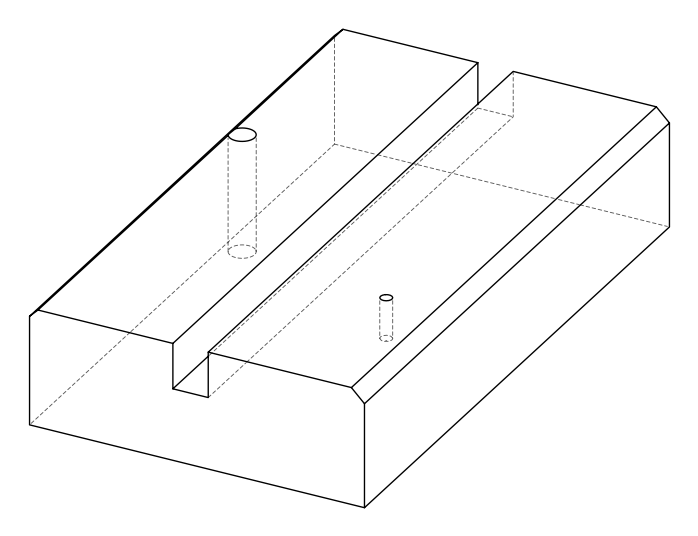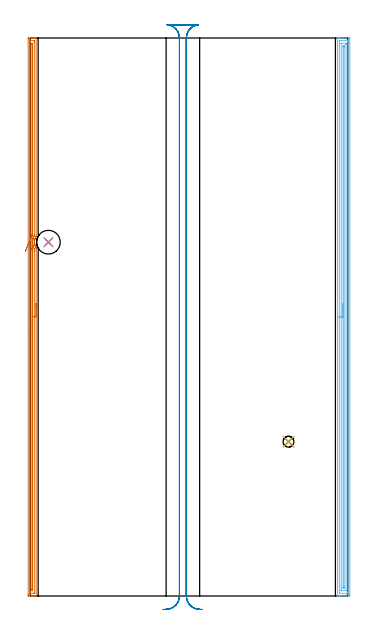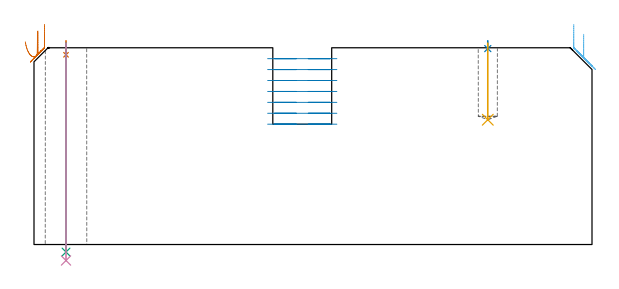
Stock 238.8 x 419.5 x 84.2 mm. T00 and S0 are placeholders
(PLAN: 8 operations, 5 tool changes, 37.9 min)
(1 SPOT_DRILL | STEP1HOLE | NXT0321_9005460120000 | 0.05 min | 183 mm3)
(2 SPOT_DRILL_1 | STEP1POCKET | NXT0321_9005460120000 | 0.03 min | 1 mm3)
(3 DRILL_THROUGH_HOLE_INTO_CENTER | STEP1HOLE | NXT0301_065 | 0.36 min | 5678 mm3)
(4 DRILL_TO_ENLARGE_THROUGH_HOLE | STEP1HOLE | UGT0301_248 | 0.37 min | 15056 mm3)
(5 DRILL_BLIND_HOLE_INTO_CENTER | STEP1POCKET | NXT0301_053 | 0.13 min | 1559 mm3)
(6 AREA_MILL | FG_CHAMFER_SURFACE | UGT0205_001 | 13.61 min | 18143 mm3)
(7 AREA_MILL_1 | FG_CHAMFER_SURFACE_1 | UGT0205_001 | 10.28 min | 7541 mm3)
(8 MILL_RECTANGULAR_SLOT | SLOT_RECTANGULAR | UGT0201_094 | Follow Part, ap 5, ae 75% | 13.11 min | 345687 mm3)
(TOOL NXT0321_9005460120000 | NC Spot Drill, 142deg, 12mm, Carbide, Uncoated | D12 PA142 FL30 Z2)
(TOOL NXT0301_065 | Carbide Drill 9.4mm [860.1-0940-075A1-MM 2214] | D9.4 PA140 FL98 Z2)
(TOOL UGT0301_248 | Twist Drill 17.8 mm | D17.8 PA118 FL130 Z2)
(TOOL NXT0301_053 | Carbide Drill 8.2mm [860.1-0820-025A1-MM 2214] | D8.2 PA140 FL47 Z2)
(TOOL UGT0205_001 | Chamfer Mill 20 x 3 x 45 deg. | D20 FL50 Z2)
(TOOL UGT0201_094 | End mill 20 mm | D20 FL38 Z4)
(OP 1 SPOT_DRILL)
G17 G21 G94 G90
T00 M6
G54
G17 G0 G90 X13.7 Y266. S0 M3
G43 Z94.2 H0
G94 G81 G98 Z81.2 F250. R87.2
G80
M5
M2
(OP 2 SPOT_DRILL_1)
G17 G21 G94 G90
T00 M6
G54
G17 G0 G90 X194.2 Y116. S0 M3
G43 Z94.2 H0
G94 G81 G98 Z83.847 F250. R87.2
G80
M5
M2
(OP 3 DRILL_THROUGH_HOLE_INTO_CENTER)
G17 G21 G94 G90
T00 M6
G54
G17 G0 G90 X13.7 Y266. S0 M3
G43 Z94.2 H1
G94 G73 G98 Z-3.211 F250. Q8.741 R86.2
G80
M5
M2
(OP 4 DRILL_TO_ENLARGE_THROUGH_HOLE)
G17 G21 G94 G90
T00 M6
G54
G17 G0 G90 X13.7 Y266. S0 M3
G43 Z94.2 H0
G94 G73 G98 Z-6.848 F250. Q15.175 R86.2
G80
M5
M2
(OP 5 DRILL_BLIND_HOLE_INTO_CENTER)
G17 G21 G94 G90
T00 M6
G54
G17 G0 G90 X194.2 Y116. S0 M3
G43 Z94.2 H1
G94 G81 G98 Z53.4 F250. R86.2
G80
M5
M2
(OP 6 AREA_MILL)
G17 G21 G94 G90
T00 M6
G54
G17 G0 G90 X231. Y199.75 S1061 M3
G43 Z94.2 H0
G94 G1 Y199.788 Z93.328 F250.
Y199.902 Z92.464
Y200.091 Z91.612
Y200.353 Z90.78
Y200.687 Z89.974
Y201.09 Z89.2
Y201.558 Z88.464
Y202.09 Z87.772
Y202.679 Z87.129
Y203.322 Z86.54
Y204.014 Z86.008
Y204.75 Z85.54
Y205.524 Z85.137
Y206.33 Z84.803
Y207.162 Z84.541
Y208.013 Z84.352
Y208.878 Z84.238
Y209.75 Z84.2
Y419.324
X231.003 Y419.49 Z84.188
X231.068 Y419.493 Z84.123
X231.494 Y419.5 Z83.705
X231.816 Z83.383
X232.521 Z82.674
X233.767 Z81.43
X235.203 Z79.993
X239.673 Z75.525
X239.946 Y419.498 Z75.252
X240.292 Y419.49 Z74.906
X240.299 Y419.144 Z74.899
Y0.623 Z74.901
X240.296 Y0.003 Z74.902
X240.295 Y0.001 Z74.903
X234.309 Y0. Z80.886
X232.873 Z82.323
X232.521 Z82.674
X231.494 Z83.705
X231.07 Y0.002 Z84.121
X231.035 Y0.004 Z84.157
X231.003 Y0.009 Z84.188
X231. Y0.176 Z84.2
Y209.75
X232.414 Z82.786
X232.415 Y417.09 Z82.785
Y417.195
X232.418 Y417.303 Z82.782
X232.425 Y417.49 Z82.775
X232.521 Y417.492 Z82.679
X233.006 Y417.499 Z82.194
X238.779 Z76.421
X238.838 Y417.498 Z76.362
X238.872 Y417.494 Z76.328
X238.877 Y417.492 Z76.323
X238.88 Y417.47 Z76.32
X238.883 Y417.41 Z76.317
X238.885 Y417.196 Z76.315
X238.886 Y417.09 Z76.314
X238.885 Y2.41 Z76.315
Y2.305
X238.882 Y2.197 Z76.318
X238.875 Y2.01 Z76.325
X238.779 Y2.008 Z76.421
X238.294 Y2.001 Z76.906
X232.521 Z82.679
X232.462 Y2.002 Z82.738
X232.427 Y2.006 Z82.773
X232.423 Y2.008 Z82.777
X232.42 Y2.03 Z82.78
X232.417 Y2.09 Z82.783
X232.415 Y2.304 Z82.785
X232.414 Y2.41 Z82.786
Y209.75
X233.828 Z81.372
X233.829 Y415.302 Z81.371
X233.83 Y415.422 Z81.37
X233.833 Y415.481 Z81.367
X233.834 Y415.488 Z81.366
X233.857 Y415.492 Z81.343
X233.913 Y415.496 Z81.287
X234.111 Y415.5 Z81.089
X236.991 Z78.209
X237.189 Y415.498 Z78.011
X237.321 Y415.495 Z77.879
X237.426 Y415.49 Z77.774
X237.465 Y415.481 Z77.735
X237.466 Y415.461 Z77.734
X237.469 Y415.302 Z77.731
X237.471 Y414.822 Z77.729
Y414.408
Y4.198
X237.47 Y4.078 Z77.73
X237.467 Y4.019 Z77.733
X237.466 Y4.012 Z77.734
X237.443 Y4.008 Z77.757
X237.387 Y4.004 Z77.813
X237.188 Y4. Z78.012
X234.309 Z80.891
X234.111 Y4.002 Z81.089
X233.979 Y4.005 Z81.221
X233.874 Y4.01 Z81.326
X233.835 Y4.019 Z81.365
X233.834 Y4.039 Z81.366
X233.831 Y4.198 Z81.369
X233.829 Y4.678 Z81.371
X233.828 Y5.091 Z81.372
Y209.75
X235.243 Z79.957
Y412.661
X235.249 Y413.469 Z79.951
X235.251 Y413.49 Z79.949
X235.272 Y413.493 Z79.928
X235.326 Y413.497 Z79.874
X235.434 Y413.499 Z79.766
X235.65 Y413.5 Z79.55
X235.866 Y413.499 Z79.334
X235.974 Y413.497 Z79.226
X236.028 Y413.493 Z79.172
X236.049 Y413.49 Z79.151
X236.05 Y413.474 Z79.15
X236.057 Y412.661 Z79.143
Y412.621
Y6.879
X236.054 Y6.065 Z79.146
X236.053 Y6.03 Z79.147
X236.049 Y6.01 Z79.151
X236.028 Y6.007 Z79.172
X235.974 Y6.003 Z79.226
X235.866 Y6.001 Z79.334
X235.65 Y6. Z79.55
X235.434 Y6.001 Z79.766
X235.326 Y6.003 Z79.874
X235.272 Y6.007 Z79.928
X235.251 Y6.01 Z79.949
X235.25 Y6.026 Z79.95
X235.243 Y6.839 Z79.957
Y6.879
Y209.75
Y210.622 Z79.995
Y211.486 Z80.109
Y212.338 Z80.298
Y213.17 Z80.56
Y213.976 Z80.894
Y214.75 Z81.297
Y215.486 Z81.766
Y216.178 Z82.297
Y216.821 Z82.886
Y217.41 Z83.529
Y217.941 Z84.222
Y218.41 Z84.957
Y218.813 Z85.731
Y219.147 Z86.537
Y219.409 Z87.369
Y219.598 Z88.221
Y219.712 Z89.086
Y219.75 Z89.957
G0 Z94.2
M5
M2
(OP 7 AREA_MILL_1)
G17 G21 G94 G90
T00 M6
G54
G17 G0 G90 X4.5 Y219.958 S1061 M3
G43 Z94.2 H0
G94 G1 Y219.92 Z93.328 F250.
Y219.806 Z92.463
Y219.617 Z91.612
Y219.355 Z90.78
Y219.021 Z89.974
Y218.618 Z89.2
Y218.15 Z88.464
Y217.619 Z87.772
Y217.029 Z87.129
Y216.386 Z86.539
Y215.694 Z86.008
Y214.958 Z85.54
Y214.184 Z85.137
Y213.378 Z84.803
Y212.546 Z84.541
Y211.695 Z84.352
Y210.83 Z84.238
Y209.958 Z84.2
Y0.176
X4.497 Y0.01 Z84.188
X4.355 Y0.002 Z84.047
X4.206 Y0. Z83.906
X3.942 Z83.642
X3.252 Z82.946
X2.031 Z81.727
X1.5 Z81.194
X0.889 Z80.585
X-1.127 Y0.001 Z78.569
X-1.346 Y0.004 Z78.35
X-1.492 Y0.01 Z78.204
X-1.497 Y0.246 Z78.201
X-1.499 Y0.623
X-1.5 Y1.003 Z78.2
X-1.499 Y418.877 Z78.201
X-1.497 Y419.254
X-1.492 Y419.49 Z78.204
X-1.127 Y419.5 Z78.569
X1.5 Z81.194
X2.031 Z81.727
X2.376 Z82.072
X2.906 Z82.602
X3.252 Z82.946
X3.942 Z83.642
X4.206 Z83.906
X4.355 Y419.498 Z84.047
X4.497 Y419.49 Z84.188
X4.5 Y419.324 Z84.2
Y270.522
X4.494 Y270.469 Z84.191
X4.434 Y270.34 Z84.134
X4.419 Y270.311 Z84.119
X4.281 Y270.048 Z83.98
X4.07 Y269.601 Z83.766
X3.998 Y269.43 Z83.696
X3.896 Y269.181 Z83.591
X3.872 Y269.124 Z83.568
X3.835 Y269.021 Z83.534
X3.792 Y268.891 Z83.491
X3.742 Y268.735 Z83.434
X3.732 Y268.708 Z83.426
X3.627 Y268.352 Z83.326
X3.601 Y268.263 Z83.3
X3.497 Y267.815 Z83.192
X3.415 Y267.369 Z83.112
X3.358 Y266.921 Z83.05
X3.32 Y266.475 Z83.017
X3.317 Y266.413 Z83.015
X3.316 Y266.346 Z83.01
X3.306 Y266.145 Z83.005
X3.303 Y266.029 Z83.
X3.306 Y265.887 Z83.004
X3.313 Y265.704 Z83.009
Y265.663 Z83.012
X3.316 Y265.581 Z83.014
X3.35 Y265.16 Z83.041
X3.351 Y265.135 Z83.044
X3.37 Y264.976 Z83.066
X3.405 Y264.687 Z83.104
X3.479 Y264.266 Z83.177
X3.483 Y264.241 Z83.182
X3.587 Y263.793 Z83.284
X3.71 Y263.348 Z83.408
X3.786 Y263.109 Z83.485
X3.873 Y262.867 Z83.572
X4.036 Y262.479 Z83.731
X4.045 Y262.455 Z83.741
X4.127 Y262.278 Z83.826
X4.164 Y262.199 Z83.864
X4.243 Y262.032 Z83.942
X4.256 Y262.005 Z83.955
X4.326 Y261.869 Z84.025
X4.419 Y261.692 Z84.117
X4.472 Y261.585 Z84.172
X4.493 Y261.54 Z84.193
X4.5 Y260.691 Z84.2
Y209.958
X3.086 Z82.786
X3.085 Y2.58 Z82.785
X3.084 Y2.41 Z82.784
X3.08 Y2.049 Z82.78
X3.079 Y2.013 Z82.779
X3.019 Y2.008 Z82.719
X2.912 Y2.003 Z82.612
X2.777 Y2. Z82.477
X0.15 Y2.001 Z79.85
X-0.024 Y2.006 Z79.676
X-0.056 Y2.01 Z79.644
X-0.079 Y2.017 Z79.621
X-0.08 Y2.056 Z79.62
X-0.084 Y2.24 Z79.616
X-0.085 Y2.41 Z79.615
X-0.086 Y3.135 Z79.614
X-0.085 Y416.92 Z79.615
X-0.084 Y417.09 Z79.616
X-0.08 Y417.451 Z79.62
X-0.079 Y417.487 Z79.621
X-0.019 Y417.492 Z79.681
X0.088 Y417.497 Z79.788
X0.222 Y417.499 Z79.922
X2.85 Z82.55
X3.024 Y417.494 Z82.724
X3.056 Y417.49 Z82.756
X3.079 Y417.483 Z82.779
X3.08 Y417.444 Z82.78
X3.084 Y417.26 Z82.784
X3.085 Y417.09 Z82.785
X3.086 Y416.365 Z82.786
X3.085 Y271.585 Z82.785
X3.084 Y271.416 Z82.784
X3.081 Y271.235 Z82.781
X3.079 Y271.146 Z82.779
X3.054 Y271.071 Z82.754
X2.95 Y270.83 Z82.65
X2.818 Y270.522 Z82.518
X2.687 Y270.205 Z82.387
X2.474 Y269.628 Z82.174
X2.459 Y269.586 Z82.159
X2.449 Y269.553 Z82.149
X2.376 Y269.306 Z82.076
X2.257 Y268.856 Z81.957
X2.228 Y268.735 Z81.928
X2.098 Y268.125 Z81.798
X2.046 Y267.841 Z81.746
X1.979 Y267.352 Z81.679
X1.94 Y266.947 Z81.64
X1.911 Y266.528 Z81.611
X1.894 Y266.053 Z81.594
X1.904 Y265.641 Z81.604
X1.931 Y265.16 Z81.631
X1.976 Y264.674 Z81.676
X2.029 Y264.266 Z81.729
X2.149 Y263.604 Z81.849
X2.203 Y263.372 Z81.903
X2.376 Y262.685 Z82.076
X2.436 Y262.479 Z82.136
X2.447 Y262.442 Z82.147
X2.465 Y262.387 Z82.165
X2.641 Y261.904 Z82.341
X2.773 Y261.585 Z82.473
X3.079 Y260.868 Z82.779
X3.082 Y260.691 Z82.782
X3.084 Y260.52 Z82.784
X3.085 Y259.797 Z82.785
X3.086 Y259.073 Z82.786
Y209.958
X1.671 Z81.371
Y4.917
X1.668 Y4.198 Z81.368
X1.666 Y4.029 Z81.366
X1.663 Y4.01 Z81.363
X1.645 Y4.007 Z81.345
X1.597 Y4.006 Z81.297
X1.5 Y4.01 Z81.2
X1.335 Y4.032 Z81.035
X1.332 Y4.198 Z81.032
X1.33 Y4.371 Z81.03
X1.329 Y5.091 Z81.029
X1.328 Y5.266 Z81.028
X1.329 Y260.972 Z81.029
X1.33 Y261.059 Z81.03
X1.331 Y261.093 Z81.031
X1.332 Y261.094 Z81.032
X1.336 Y261.088 Z81.036
X1.38 Y260.981 Z81.08
X1.493 Y260.698 Z81.193
X1.658 Y260.298 Z81.358
X1.666 Y259.972 Z81.366
X1.67 Y259.797 Z81.37
X1.671 Y259.623 Z81.371
Y209.958
Y209.087 Z81.41
Y208.222 Z81.523
Y207.37 Z81.712
Y206.538 Z81.975
Y205.732 Z82.308
Y204.958 Z82.711
Y204.222 Z83.18
Y203.53 Z83.711
Y202.887 Z84.3
Y202.298 Z84.944
Y201.767 Z85.636
Y201.298 Z86.371
Y200.895 Z87.145
Y200.561 Z87.951
Y200.299 Z88.783
Y200.11 Z89.635
Y199.996 Z90.5
Y199.958 Z91.371
G0 Z94.2
X1.477 Y261.074
Z91.178
G1 Y261.1 Z90.306
X1.475 Y261.201 Z89.44
X1.473 Y261.378 Z88.585
X1.469 Y261.628 Z87.75
X1.465 Y261.95 Z86.939
X1.459 Y262.342 Z86.16
X1.452 Y262.8 Z85.417
X1.445 Y263.321 Z84.717
X1.437 Y263.901 Z84.066
X1.427 Y264.535 Z83.467
X1.418 Y265.22 Z82.926
X1.407 Y265.949 Z82.447
X1.396 Y266.716 Z82.033
X1.385 Y267.517 Z81.688
X1.373 Y268.345 Z81.413
X1.36 Y269.194 Z81.212
X1.348 Y270.057 Z81.086
X1.336 Y270.928 Z81.036
X1.331 Y271.241 Z81.031
X1.329 Y271.416 Z81.029
Y414.583
X1.332 Y415.302 Z81.032
X1.334 Y415.471 Z81.034
X1.337 Y415.49 Z81.037
X1.355 Y415.493 Z81.055
X1.403 Y415.494 Z81.103
X1.5 Y415.49 Z81.2
X1.665 Y415.468 Z81.365
X1.668 Y415.302 Z81.368
X1.67 Y415.129 Z81.37
X1.671 Y414.408 Z81.371
X1.672 Y414.233 Z81.372
X1.671 Y272.309 Z81.371
X1.67 Y272.136 Z81.37
X1.664 Y271.776 Z81.364
X1.653 Y271.693 Z81.353
X1.529 Y271.386 Z81.229
X1.5 Y271.317 Z81.2
X1.336 Y270.928 Z81.036
X1.014 Y270.168 Z80.754
X0.683 Y269.388 Z80.546
X0.347 Y268.594 Z80.413
X0.008 Y267.792 Z80.355
X-0.332 Y266.989 Z80.373
X-0.671 Y266.19 Z80.467
X-1.004 Y265.402 Z80.637
X-1.331 Y264.631 Z80.88
X-1.648 Y263.882 Z81.196
X-1.953 Y263.161 Z81.581
X-2.244 Y262.474 Z82.033
X-2.519 Y261.826 Z82.548
X-2.775 Y261.221 Z83.123
X-3.01 Y260.665 Z83.752
X-3.223 Y260.162 Z84.432
X-3.412 Y259.715 Z85.157
X-3.576 Y259.328 Z85.921
X-3.714 Y259.004 Z86.72
G0 Z94.2
M5
M2
(OP 8 MILL_RECTANGULAR_SLOT)
G17 G21 G94 G90
T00 M6
G54
G17 G0 G90 X129.617 Y-10.202 S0 M3
G43 Z94.32 H0
Z79.528
G94 G1 X126.626 Y-9.97 F250.
G2 X117.4 Y0. R10. F500.
G1 Y419.5
G2 X126.626 Y429.47 R10.
G1 Y429.5
X102.974
Y429.47
G2 X112.2 Y419.5 R10.
G1 Y0.
G2 X102.974 Y-9.97 R10.
G1 X99.983 Y-10.202 F250.
G0 X129.617 Z74.857
G1 X126.626 Y-9.97
G2 X117.4 Y0. R10. F500.
G1 Y419.5
G2 X126.626 Y429.47 R10.
G1 Y429.5
X102.974
Y429.47
G2 X112.2 Y419.5 R10.
G1 Y0.
G2 X102.974 Y-9.97 R10.
G1 X99.983 Y-10.202 F250.
G0 X129.617 Z70.186
G1 X126.626 Y-9.97
G2 X117.4 Y0. R10. F500.
G1 Y419.5
G2 X126.626 Y429.47 R10.
G1 Y429.5
X102.974
Y429.47
G2 X112.2 Y419.5 R10.
G1 Y0.
G2 X102.974 Y-9.97 R10.
G1 X99.983 Y-10.202 F250.
G0 X129.617 Z65.514
G1 X126.626 Y-9.97
G2 X117.4 Y0. R10. F500.
G1 Y419.5
G2 X126.626 Y429.47 R10.
G1 Y429.5
X102.974
Y429.47
G2 X112.2 Y419.5 R10.
G1 Y0.
G2 X102.974 Y-9.97 R10.
G1 X99.983 Y-10.202 F250.
G0 X129.617 Z60.843
G1 X126.626 Y-9.97
G2 X117.4 Y0. R10. F500.
G1 Y419.5
G2 X126.626 Y429.47 R10.
G1 Y429.5
X102.974
Y429.47
G2 X112.2 Y419.5 R10.
G1 Y0.
G2 X102.974 Y-9.97 R10.
G1 X99.983 Y-10.202 F250.
G0 X129.617 Z56.171
G1 X126.626 Y-9.97
G2 X117.4 Y0. R10. F500.
G1 Y419.5
G2 X126.626 Y429.47 R10.
G1 Y429.5
X102.974
Y429.47
G2 X112.2 Y419.5 R10.
G1 Y0.
G2 X102.974 Y-9.97 R10.
G1 X99.983 Y-10.202 F250.
G0 X129.617 Z51.5
G1 X126.626 Y-9.97
G2 X117.4 Y0. R10. F500.
G1 Y419.5
G2 X126.626 Y429.47 R10.
G1 Y429.5
X102.974
Y429.47
G2 X112.2 Y419.5 R10.
G1 Y0.
G2 X102.974 Y-9.97 R10.
G1 X99.983 Y-10.202 F250.
G0 Z94.32
M5
M2
